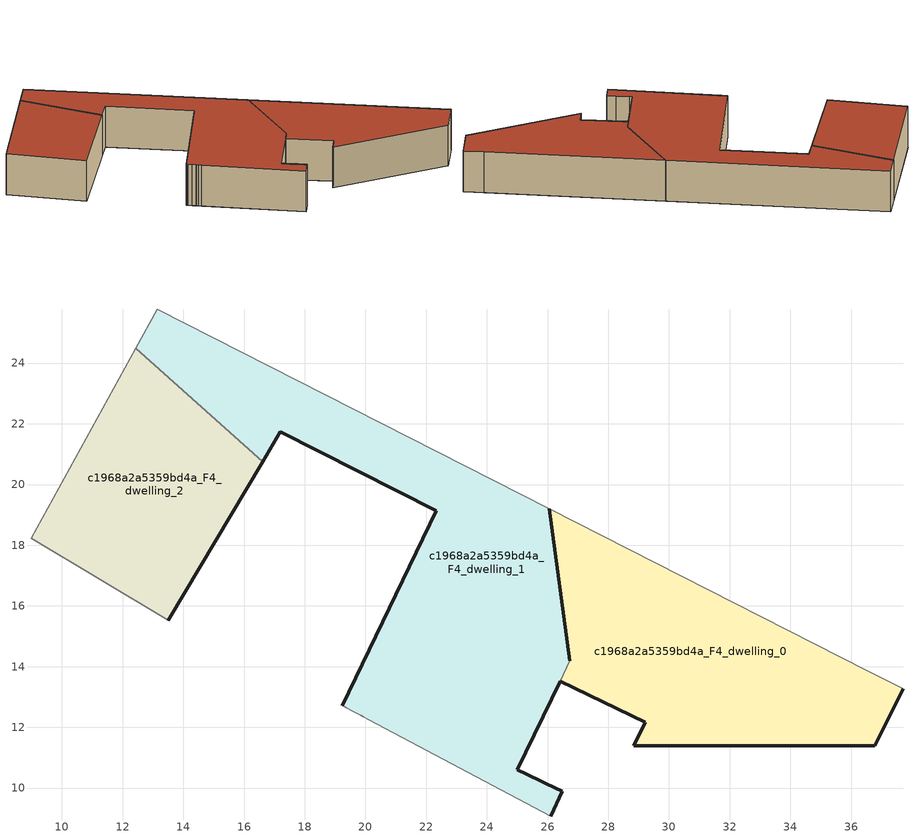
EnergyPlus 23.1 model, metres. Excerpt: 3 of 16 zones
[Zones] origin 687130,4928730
c1968a2a5359bd4a_F4_dwelling_0
 floor to c1968a2a5359bd4a_F3_dwelling_0 (EU_floor_Construction): 36.78,11.39 37.72,13.27 36.53,13.86 26.06,19.2 26.73,14.19 26.41,13.52 29.21,12.17 28.84,11.39 z12
 wall outside (EU_wall_Construction): 37.72,13.27 36.78,11.39 28.84,11.39 29.21,12.17 26.41,13.52 / 26.73,14.19 26.06,19.2 z12:15
 wall adiabatic (EU_wall_Construction): 26.06,19.2 36.53,13.86 37.72,13.27 z12:15
 wall to c1968a2a5359bd4a_F4_dwelling_1 (EU_wall_Construction): 26.41,13.52 26.73,14.19 z12:15
 roof outside (EU_roof_Construction): 36.53,13.86 37.72,13.27 36.78,11.39 28.84,11.39 29.21,12.17 26.41,13.52 26.73,14.19 26.06,19.2 z15
c1968a2a5359bd4a_F4_dwelling_1
 floor to c1968a2a5359bd4a_F3_dwelling_1 (EU_floor_Construction): 26.1,9.08 26.49,9.89 25.95,10.15 25.18,10.52 25.14,10.54 25,10.6 26.41,13.52 26.73,14.19 26.06,19.2 13.14,25.78 12.43,24.49 16.61,20.76 17.19,21.73 22.33,19.13 19.24,12.71 19.31,12.68 19.37,12.65 19.58,12.53 19.78,12.43 19.85,12.39 19.92,12.35 20.11,12.25 z12
 wall outside (EU_wall_Construction): 19.24,12.71 22.33,19.13 17.19,21.73 16.61,20.76 / 26.06,19.2 26.73,14.19 / 26.41,13.52 25,10.6 25.14,10.54 25.18,10.52 25.95,10.15 26.49,9.89 26.1,9.08 z12:15
 wall adiabatic (EU_wall_Construction): 26.1,9.08 20.11,12.25 19.92,12.35 19.85,12.39 19.78,12.43 19.58,12.53 19.37,12.65 19.31,12.68 19.24,12.71 / 12.43,24.49 13.14,25.78 26.06,19.2 z12:15
 wall to c1968a2a5359bd4a_F4_dwelling_2 (EU_wall_Construction): 16.61,20.76 12.43,24.49 z12:15
 roof outside (EU_roof_Construction): 26.06,19.2 26.73,14.19 26.41,13.52 25,10.6 25.14,10.54 25.18,10.52 25.95,10.15 26.49,9.89 26.1,9.08 20.11,12.25 19.92,12.35 19.85,12.39 19.78,12.43 19.58,12.53 19.37,12.65 19.31,12.68 19.24,12.71 22.33,19.13 17.19,21.73 16.61,20.76 12.43,24.49 13.14,25.78 z15
c1968a2a5359bd4a_F4_dwelling_2
 floor to c1968a2a5359bd4a_F3_dwelling_2 (EU_floor_Construction): 13.5,15.52 16.61,20.76 12.43,24.49 8.98,18.23 z12
 wall outside (EU_wall_Construction): 16.61,20.76 13.5,15.52 z12:15
 wall adiabatic (EU_wall_Construction): 13.5,15.52 8.98,18.23 12.43,24.49 z12:15
 roof outside (EU_roof_Construction): 16.61,20.76 13.5,15.52 8.98,18.23 12.43,24.49 z15
[Building]
EU S2 Campaign: North Axis=0; Terrain=City; Solar Distribution=FullExterior
[Site:Location]
Bologna: Latitude=44.5; Longitude=11.25; Time Zone=1; Elevation=37
[SizingPeriod:WeatherFileDays]
AnnualSizingPeriod: Begin Month=1; Begin Day of Month=1; End Month=12; End Day of Month=31; Day of Week for Start Day=Monday; Use Weather File Daylight Saving Period=No; Use Weather File Rain and Snow Indicators=No
[MATERIAL]
EU_InternalMass_Material: Roughness=MediumRough; Thickness=0.1; Conductivity=1; Density=1800; Specific Heat=900; Thermal Absorptance=0.9; Solar Absorptance=0.7; Visible Absorptance=0.7
[MATERIAL:NOMASS] Roughness=MediumRough; Thermal Absorptance=0.9; Solar Absorptance=0.7; Visible Absorptance=0.7
Name | Thermal Resistance
EU_wall_NoMass | 0.905828
EU_roof_NoMass | 0.37593
EU_floor_NoMass | 0.67114
[CONSTRUCTION]
EU_wall_Construction: EU_wall_NoMass
EU_roof_Construction: EU_roof_NoMass
EU_floor_Construction: EU_floor_NoMass
EU_InternalMass_Construction: EU_InternalMass_Material
[ZONE] Type=1; Multiplier=1; Ceiling Height=autocalculate; Floor Area=autocalculate; Part of Total Floor Area=Yes
Name | Volume
c1968a2a5359bd4a_F4_dwelling_0 | 146.552
c1968a2a5359bd4a_F4_dwelling_1 | 216.836
c1968a2a5359bd4a_F4_dwelling_2 | 106.657
[INTERNALMASS] Construction=EU_InternalMass_Construction
Name | Zone or ZoneList | Surface Area
c1968a2a5359bd4a_F4_dwelling_0_EU_InternalMass | c1968a2a5359bd4a_F4_dwelling_0 | 61.276
c1968a2a5359bd4a_F4_dwelling_1_EU_InternalMass | c1968a2a5359bd4a_F4_dwelling_1 | 68.5225
c1968a2a5359bd4a_F4_dwelling_2_EU_InternalMass | c1968a2a5359bd4a_F4_dwelling_2 | 64.8934
[OTHEREQUIPMENT] Fuel Type=Electricity; Design Level Calculation Method=Watts/Area; Power per Zone Floor Area=1; Fraction Latent=0; Fraction Radiant=0; Fraction Lost=0; Carbon Dioxide Generation Rate=0; EndUse Subcategory=EU_Step8_InternalGains
Name | Zone or ZoneList or Space or SpaceList | Schedule
EU_Step8_InternalGain_c1968a2a5359bd4a_F4_dwelling_0_f000 | c1968a2a5359bd4a_F4_dwelling_0 | EU_Step8_GainSchedule_c1968a2a5359bd4a_F4_dwelling_0_f000
EU_Step8_InternalGain_c1968a2a5359bd4a_F4_dwelling_1_f000 | c1968a2a5359bd4a_F4_dwelling_1 | EU_Step8_GainSchedule_c1968a2a5359bd4a_F4_dwelling_1_f000
EU_Step8_InternalGain_c1968a2a5359bd4a_F4_dwelling_2_f000 | c1968a2a5359bd4a_F4_dwelling_2 | EU_Step8_GainSchedule_c1968a2a5359bd4a_F4_dwelling_2_f000
[ZONEVENTILATION:DESIGNFLOWRATE] Schedule=EU_AlwaysOn; Design Flow Rate Calculation Method=AirChanges/Hour; Air Changes per Hour=0.73129; Ventilation Type=Natural; Fan Pressure Rise=0; Fan Total Efficiency=1; Constant Term Coefficient=1; Temperature Term Coefficient=0; Velocity Term Coefficient=0; Velocity Squared Term Coefficient=0; Minimum Indoor Temperature=-100; Maximum Indoor Temperature=100; Delta Temperature=-100; Minimum Outdoor Temperature=-100; Maximum Outdoor Temperature=100; Maximum Wind Speed=40
Name | Zone or ZoneList or Space or SpaceList
EU_ConstantAir_c1968a2a5359bd4a_F4_dwelling_0 | c1968a2a5359bd4a_F4_dwelling_0
EU_ConstantAir_c1968a2a5359bd4a_F4_dwelling_1 | c1968a2a5359bd4a_F4_dwelling_1
EU_ConstantAir_c1968a2a5359bd4a_F4_dwelling_2 | c1968a2a5359bd4a_F4_dwelling_2
[HVACTEMPLATE:ZONE:IDEALLOADSAIRSYSTEM] System Availability Schedule=EU_AlwaysOn; Maximum Heating Supply Air Temperature=50; Minimum Cooling Supply Air Temperature=13; Maximum Heating Supply Air Humidity Ratio=0.0156; Minimum Cooling Supply Air Humidity Ratio=0.0077; Heating Limit=NoLimit; Cooling Limit=NoLimit; Heating Availability Schedule=EU_AlwaysOn; Cooling Availability Schedule=EU_CoolingOff; Dehumidification Control Type=ConstantSensibleHeatRatio; Cooling Sensible Heat Ratio=0.7; Dehumidification Setpoint=60; Humidification Control Type=None; Humidification Setpoint=30; Outdoor Air Method=None; Outdoor Air Flow Rate per Person=0.00944; Outdoor Air Flow Rate per Zone Floor Area=0; Outdoor Air Flow Rate per Zone=0; Demand Controlled Ventilation Type=None; Outdoor Air Economizer Type=NoEconomizer; Heat Recovery Type=None; Sensible Heat Recovery Effectiveness=0.7; Latent Heat Recovery Effectiveness=0.65
Name | Template Thermostat
c1968a2a5359bd4a_F4_dwelling_0 | EU_HeatOnly_c1968a2a5359bd4a_F4_dwelling_0
c1968a2a5359bd4a_F4_dwelling_1 | EU_HeatOnly_c1968a2a5359bd4a_F4_dwelling_1
c1968a2a5359bd4a_F4_dwelling_2 | EU_HeatOnly_c1968a2a5359bd4a_F4_dwelling_2
[SIZING:ZONE] Zone Cooling Design Supply Air Temperature Input Method=SupplyAirTemperature; Zone Cooling Design Supply Air Temperature=13; Zone Heating Design Supply Air Temperature Input Method=SupplyAirTemperature; Zone Heating Design Supply Air Temperature=50; Zone Cooling Design Supply Air Humidity Ratio=0.008; Zone Heating Design Supply Air Humidity Ratio=0.008; Cooling Design Air Flow Method=DesignDay; Cooling Design Air Flow Rate=0; Cooling Minimum Air Flow per Zone Floor Area=0.000762; Cooling Minimum Air Flow=0; Cooling Minimum Air Flow Fraction=0.2; Heating Design Air Flow Method=DesignDay; Heating Design Air Flow Rate=0; Heating Maximum Air Flow per Zone Floor Area=0.002032; Heating Maximum Air Flow=0.141576; Heating Maximum Air Flow Fraction=0.3; Account for Dedicated Outdoor Air System=No; Dedicated Outdoor Air System Control Strategy=NeutralSupplyAir; Dedicated Outdoor Air Low Setpoint Temperature for Design=autosize; Dedicated Outdoor Air High Setpoint Temperature for Design=autosize; Zone Load Sizing Method=Sensible Load Only No Latent Load; Zone Latent Cooling Design Supply Air Humidity Ratio Input Method=HumidityRatioDifference; Zone Cooling Design Supply Air Humidity Ratio Difference=0.005; Zone Latent Heating Design Supply Air Humidity Ratio Input Method=HumidityRatioDifference; Zone Humidification Design Supply Air Humidity Ratio Difference=0.005
c1968a2a5359bd4a_F4_dwelling_0; c1968a2a5359bd4a_F4_dwelling_1; c1968a2a5359bd4a_F4_dwelling_2
[SCHEDULE:CONSTANT]
Name | Hourly Value
EU_AlwaysOn | 1
EU_CoolingOff | 0
[SCHEDULE:FILE] Column Number=1; Rows to Skip at Top=0; Number of Hours of Data=8760; Column Separator=Comma; Interpolate to Timestep=No; Minutes per Item=60; Adjust Schedule for Daylight Savings=Yes
Name | File
EU_Step8_GainSchedule_c1968a2a5359bd4a_F4_dwelling_0_f000 | ../../schedules/c1968a2a5359bd4a/c1968a2a5359bd4a_F4_dwelling_0_f000_gain.csv
EU_Step8_GainSchedule_c1968a2a5359bd4a_F4_dwelling_1_f000 | ../../schedules/c1968a2a5359bd4a/c1968a2a5359bd4a_F4_dwelling_1_f000_gain.csv
EU_Step8_GainSchedule_c1968a2a5359bd4a_F4_dwelling_2_f000 | ../../schedules/c1968a2a5359bd4a/c1968a2a5359bd4a_F4_dwelling_2_f000_gain.csv
